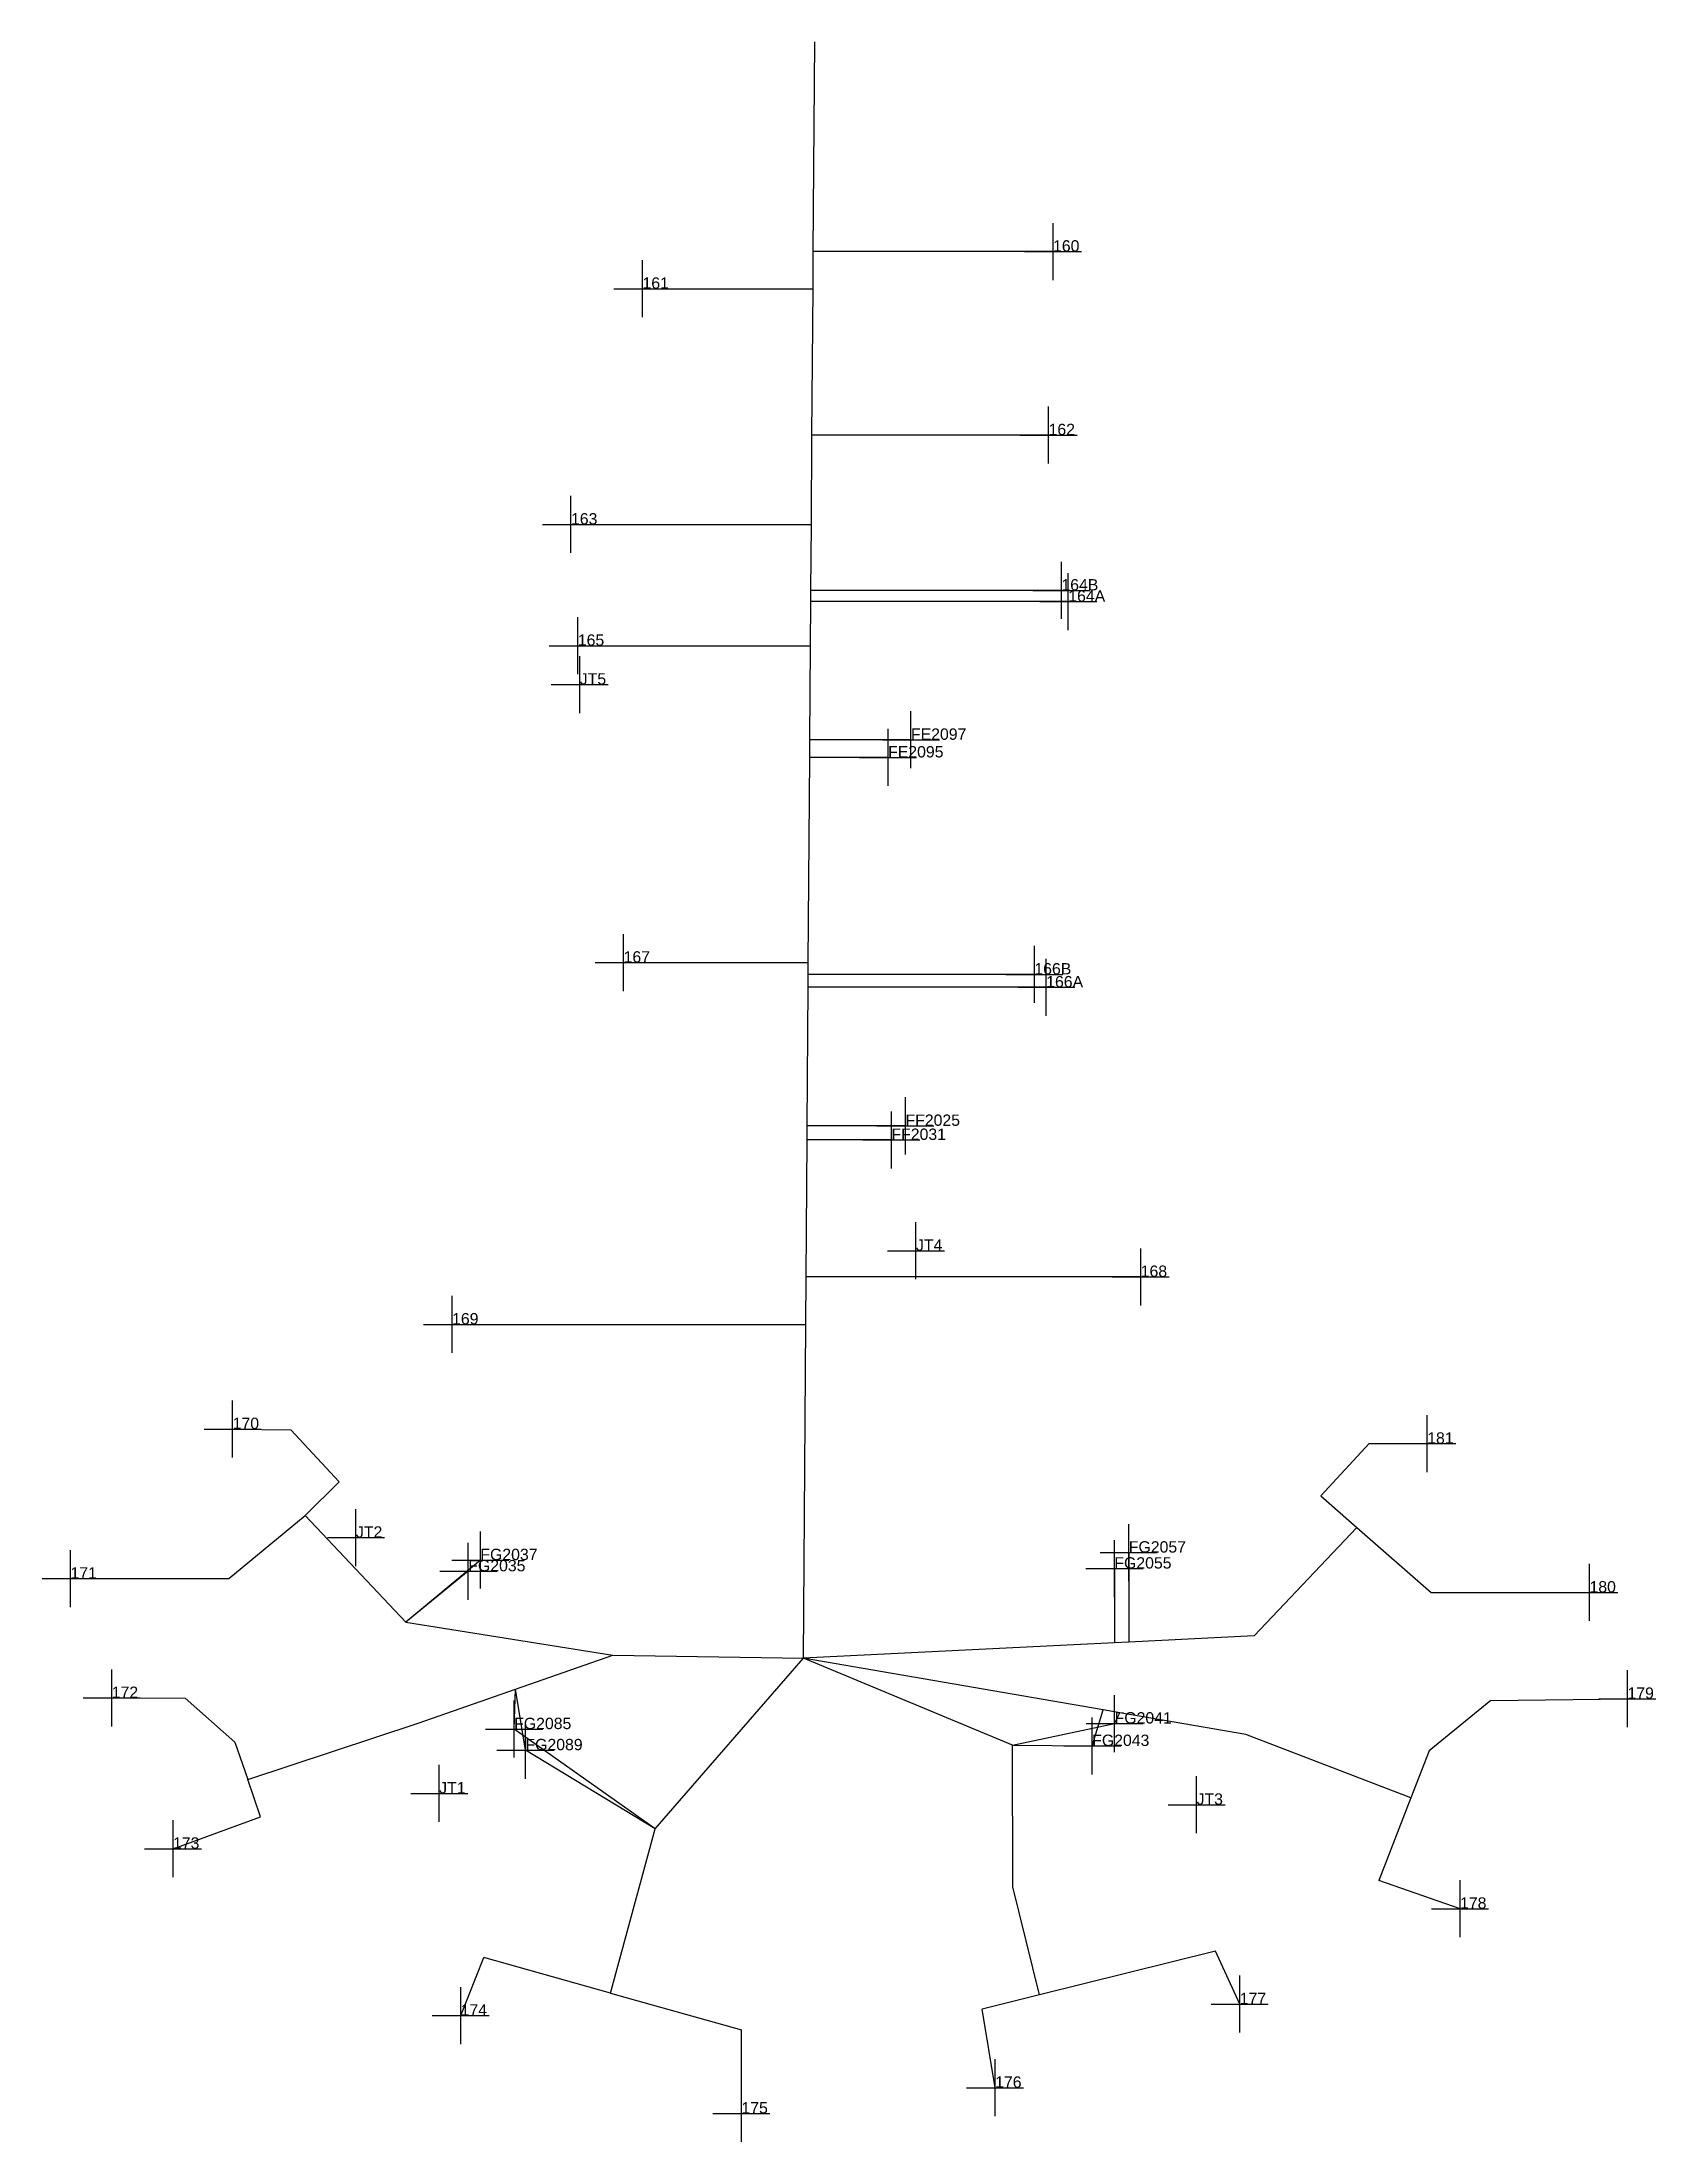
# Model space of a CAD drawing. Header units: millimetres. Extents: x -4578 to -4222, y 1706 to 2169.
import ezdxf

# ---------------------------------------------------------------- set-up
doc = ezdxf.new("R2010")
doc.units = ezdxf.units.MM
doc.layers.add('Paths', color=7, linetype='Continuous')
doc.styles.get("Standard").update_dxf_attribs({"font": 'arial.ttf'})

# ---------------------------------------------------------------- blocks, each defined once
blk = doc.blocks.new('gate')
for p, q in [((0, -6.29), (0, 6.29)), ((-6.29, 0), (6.29, 0))]:
    blk.add_line(p, q)
blk.add_attdef('GATE', (0, 0), '', height=2.5)

msp = doc.modelspace()

# ---------------------------------------------------------------- linework, layer by layer
at = {"layer": 'Paths'}
for p, q in [((-4408.13, 2122.79), (-4407.81, 2169.03)), ((-4408.19, 2114.6), (-4408.13, 2122.79)), ((-4355.23, 2122.79), (-4408.13, 2122.79)), ((-4445.82, 2114.6), (-4408.19, 2114.6)), ((-4408.42, 2082.3), (-4408.19, 2114.6)), ((-4408.56, 2062.58), (-4408.42, 2082.3)), ((-4356.21, 2082.3), (-4408.42, 2082.3)), ((-4461.6, 2062.58), (-4408.56, 2062.58)), ((-4408.66, 2048.02), (-4408.56, 2062.58)), ((-4408.68, 2045.55), (-4408.66, 2048.02)), ((-4353.38, 2048.02), (-4408.66, 2048.02)), ((-4408.74, 2035.83), (-4408.68, 2045.55)), ((-4351.87, 2045.55), (-4408.68, 2045.55)), ((-4460.09, 2035.83), (-4408.74, 2035.83)), ((-4408.89, 2015.08), (-4408.74, 2035.83)), ((-4409.24, 1965.92), (-4408.92, 2011.18)), ((-4408.92, 2011.18), (-4408.89, 2015.08)), ((-4391.63, 2011.18), (-4408.92, 2011.18)), ((-4386.58, 2015.08), (-4408.89, 2015.08)), ((-4449.99, 1965.92), (-4409.24, 1965.92)), ((-4409.25, 1963.3), (-4409.24, 1965.92)), ((-4409.49, 1929.9), (-4409.27, 1960.46)), ((-4409.27, 1960.46), (-4409.25, 1963.3)), ((-4356.74, 1960.46), (-4409.27, 1960.46)), ((-4359.35, 1963.3), (-4409.25, 1963.3)), ((-4409.51, 1926.8), (-4409.49, 1929.9)), ((-4387.79, 1929.9), (-4409.49, 1929.9)), ((-4409.72, 1896.58), (-4409.51, 1926.8)), ((-4390.89, 1926.8), (-4409.51, 1926.8)), ((-4409.8, 1886.09), (-4409.72, 1896.58)), ((-4335.88, 1896.58), (-4409.72, 1896.58)), ((-4487.84, 1886.09), (-4409.8, 1886.09)), ((-4410.31, 1812.48), (-4409.8, 1886.09)), ((-4536.26, 1863.01), (-4523.44, 1862.85)), ((-4512.79, 1851.34), (-4523.44, 1862.85)), ((-4285.45, 1859.78), (-4296.1, 1848.27)), ((-4285.45, 1859.78), (-4272.66, 1859.78)), ((-4520.29, 1843.92), (-4512.79, 1851.34)), ((-4296.1, 1848.27), (-4288.17, 1841.31)), ((-4537.09, 1830.02), (-4520.29, 1843.92)), ((-4520.29, 1843.92), (-4498.08, 1820.43)), ((-4288.17, 1841.31), (-4310.81, 1817.36)), ((-4288.17, 1841.31), (-4271.81, 1826.95)), ((-4338.51, 1835.75), (-4338.51, 1816)), ((-4481.6, 1834.09), (-4498.08, 1820.43)), ((-4484.26, 1831.62), (-4498.08, 1820.43)), ((-4341.7, 1832.22), (-4341.7, 1815.85)), ((-4572.04, 1830.02), (-4537.09, 1830.02)), ((-4271.81, 1826.95), (-4236.85, 1826.95)), ((-4498.08, 1820.43), (-4452.37, 1813.09)), ((-4310.81, 1817.36), (-4338.51, 1816)), ((-4473.85, 1805.6), (-4452.37, 1813.09)), ((-4452.37, 1813.09), (-4410.31, 1812.48)), ((-4443.03, 1774.8), (-4410.3, 1812.48)), ((-4341.7, 1815.85), (-4410.33, 1812.48)), ((-4344.15, 1801.05), (-4410.33, 1812.48)), ((-4364.15, 1793.28), (-4410.31, 1812.48)), ((-4338.51, 1816), (-4341.7, 1815.85)), ((-4562.94, 1803.68), (-4546.76, 1803.6)), ((-4546.76, 1803.6), (-4535.77, 1793.93)), ((-4495.32, 1798.11), (-4473.85, 1805.6)), ((-4474.14, 1796.8), (-4473.85, 1805.6)), ((-4471.65, 1792.14), (-4473.85, 1805.6)), ((-4258.59, 1803.08), (-4272.23, 1792)), ((-4258.59, 1803.08), (-4228.47, 1803.5)), ((-4532.92, 1785.68), (-4495.32, 1798.11)), ((-4364.15, 1793.28), (-4341.64, 1798.03)), ((-4346.59, 1793.08), (-4344.15, 1801.05)), ((-4340.51, 1800.42), (-4344.15, 1801.05)), ((-4341.64, 1798.03), (-4340.51, 1800.42)), ((-4312.71, 1795.62), (-4340.51, 1800.42)), ((-4535.77, 1793.93), (-4532.92, 1785.68)), ((-4443.03, 1774.8), (-4474.14, 1796.8)), ((-4364.13, 1762), (-4364.15, 1793.28)), ((-4364.15, 1793.28), (-4346.59, 1793.08)), ((-4276.24, 1781.66), (-4312.71, 1795.62)), ((-4443.03, 1774.8), (-4471.65, 1792.14)), ((-4272.23, 1792), (-4276.24, 1781.66)), ((-4530.08, 1777.43), (-4532.92, 1785.68)), ((-4276.24, 1781.66), (-4283.32, 1763.43)), ((-4549.42, 1770.41), (-4530.08, 1777.43)), ((-4452.91, 1738.57), (-4443.03, 1774.8)), ((-4358.25, 1738.15), (-4364.13, 1762)), ((-4265.41, 1757.18), (-4283.32, 1763.43)), ((-4319.41, 1747.8), (-4358.25, 1738.15)), ((-4314.03, 1736.13), (-4319.41, 1747.8)), ((-4485.94, 1733.6), (-4480.83, 1746.38)), ((-4452.91, 1738.57), (-4480.83, 1746.38)), ((-4452.91, 1738.57), (-4423.99, 1730.47)), ((-4358.25, 1738.15), (-4370.85, 1735.01)), ((-4368, 1717.68), (-4370.85, 1735.01)), ((-4423.99, 1712), (-4423.99, 1730.47))]:
    msp.add_line(p, q, dxfattribs=at)

# ---------------------------------------------------------------- block references
for p, values in [((-4355.23, 2122.79), {'GATE': '160'}), ((-4445.82, 2114.6), {'GATE': '161'}), ((-4356.21, 2082.3), {'GATE': '162'}), ((-4461.6, 2062.58), {'GATE': '163'}), ((-4353.38, 2048.02), {'GATE': '164B'}), ((-4351.87, 2045.55), {'GATE': '164A'}), ((-4460.09, 2035.83), {'GATE': '165'}), ((-4386.58, 2015.08), {'GATE': 'FE2097'}), ((-4391.63, 2011.18), {'GATE': 'FE2095'}), ((-4449.99, 1965.92), {'GATE': '167'}), ((-4359.35, 1963.3), {'GATE': '166B'}), ((-4356.74, 1960.46), {'GATE': '166A'}), ((-4390.89, 1926.8), {'GATE': 'FF2031'}), ((-4387.79, 1929.9), {'GATE': 'FF2025'}), ((-4335.88, 1896.58), {'GATE': '168'}), ((-4487.84, 1886.09), {'GATE': '169'}), ((-4536.26, 1863.01), {'GATE': '170'}), ((-4272.66, 1859.78), {'GATE': '181'}), ((-4481.6, 1834.09), {'GATE': 'FG2037'}), ((-4338.51, 1835.75), {'GATE': 'FG2057'}), ((-4572.04, 1830.02), {'GATE': '171'}), ((-4484.26, 1831.62), {'GATE': 'FG2035'}), ((-4341.7, 1832.22), {'GATE': 'FG2055'}), ((-4236.85, 1826.95), {'GATE': '180'}), ((-4562.94, 1803.68), {'GATE': '172'}), ((-4228.47, 1803.5), {'GATE': '179'}), ((-4474.14, 1796.8), {'GATE': 'FG2085'}), ((-4341.64, 1798.03), {'GATE': 'FG2041'}), ((-4471.65, 1792.14), {'GATE': 'FG2089'}), ((-4346.59, 1793.08), {'GATE': 'FG2043'}), ((-4549.42, 1770.41), {'GATE': '173'}), ((-4265.41, 1757.18), {'GATE': '178'}), ((-4314.03, 1736.13), {'GATE': '177'}), ((-4485.94, 1733.6), {'GATE': '174'}), ((-4368, 1717.68), {'GATE': '176'}), ((-4423.99, 1712), {'GATE': '175'})]:
    msp.add_blockref('gate', p).add_auto_attribs(values)
for p, values in [((-4459.67, 2027.26), {'GATE': 'JT5'}), ((-4385.47, 1902.34), {'GATE': 'JT4'}), ((-4509.06, 1839.04), {'GATE': 'JT2'}), ((-4490.68, 1782.61), {'GATE': 'JT1'}), ((-4323.55, 1780.12), {'GATE': 'JT3'})]:
    msp.add_blockref('gate', p, dxfattribs=at).add_auto_attribs(values)

doc.saveas('drawing.dxf')
